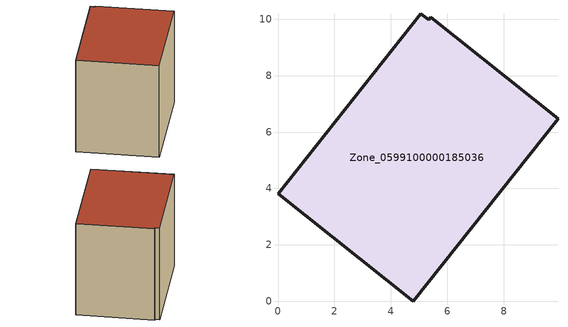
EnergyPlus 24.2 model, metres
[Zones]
Zone_0599100000185036
 floor ground (C_G): 5.41,10.06 9.92,6.47 4.79,0 0,3.82 5.05,10.2 5.33,9.97 z0.5
 wall outside (C_F): 4.79,0 9.92,6.47 5.41,10.06 5.33,9.97 5.05,10.2 0,3.82 4.79,0 z0.5:8.04
 roof outside (C_R): 9.92,6.47 5.41,10.06 5.33,9.97 5.05,10.2 0,3.82 4.79,0 z8.04
[BUILDING]
Pand.0599100000185036: North Axis=0; Terrain=City; Loads Convergence Tolerance Value=0.04; Temperature Convergence Tolerance Value=0.4; Solar Distribution=FullExterior; Maximum Number of Warmup Days=25; Minimum Number of Warmup Days=1
[Site:Location]
Rotterdam.The.Hague.AP_ZH_NLD Design_Conditions: Latitude=51.96; Longitude=4.45; Time Zone=1; Elevation=-4.5
[SITE:GROUNDTEMPERATURE:BUILDINGSURFACE]
18, 18, 18, 18, 18, 18, 18, 18, 18, 18, 18, 18
[MATERIAL] Thermal Absorptance=0.9; Solar Absorptance=0.7; Visible Absorptance=0.7
Name | Roughness | Thickness | Conductivity | Density | Specific Heat
G.TI.1965-1974 | MediumSmooth | 0.15 | 0.882353 | 540 | 1210
F.TI.1965-1974 | Rough | 0.3 | 0.697674 | 1920 | 840
R.TI.1965-1974 | MediumRough | 0.2 | 0.232558 | 1500 | 1000
[CONSTRUCTION]
C_G: G.TI.1965-1974
C_F: F.TI.1965-1974
C_R: R.TI.1965-1974
[ZONE]
Zone_0599100000185036: Type=1; Multiplier=1; Ceiling Height=Autocalculate; Volume=Autocalculate; Floor Area=autocalculate; Part of Total Floor Area=Yes
[ZONEINFILTRATION:DESIGNFLOWRATE]
Infil_Zone_0599100000185036: Zone or ZoneList or Space or SpaceList=Zone_0599100000185036; Schedule=AlwaysOn; Design Flow Rate Calculation Method=Flow/Area; Flow Rate per Floor Area=0.003; Constant Term Coefficient=1; Temperature Term Coefficient=0; Velocity Term Coefficient=0; Velocity Squared Term Coefficient=0
[HVACTEMPLATE:ZONE:IDEALLOADSAIRSYSTEM]
Zone_0599100000185036: Maximum Heating Supply Air Temperature=50; Minimum Cooling Supply Air Temperature=13; Maximum Heating Supply Air Humidity Ratio=0.0156; Minimum Cooling Supply Air Humidity Ratio=0.0077; Heating Limit=NoLimit; Cooling Limit=NoLimit; Dehumidification Control Type=ConstantSensibleHeatRatio; Cooling Sensible Heat Ratio=0.7; Dehumidification Setpoint=60; Humidification Control Type=None; Humidification Setpoint=30; Outdoor Air Method=None; Outdoor Air Flow Rate per Person=0.00944; Outdoor Air Flow Rate per Zone Floor Area=0; Outdoor Air Flow Rate per Zone=0; Demand Controlled Ventilation Type=None; Outdoor Air Economizer Type=NoEconomizer; Heat Recovery Type=None; Sensible Heat Recovery Effectiveness=0.7; Latent Heat Recovery Effectiveness=0.65
[ZONECONTROL:THERMOSTAT]
ThermostatControl_Zone_0599100000185036: Zone or ZoneList=Zone_0599100000185036; Control Type Schedule=DualSetpointControlType; Control 1=Thermostat_Zone_0599100000185036; Temperature Difference Between Cutout And Setpoint=0
[THERMOSTATSETPOINT:DUALSETPOINT]
Thermostat_Zone_0599100000185036: Heating Setpoint Temperature Schedule=HeatingSetpoint_Zone_0599100000185036; Cooling Setpoint Temperature Schedule=CoolingSetpoint_Zone_0599100000185036
[SCHEDULE:COMPACT]
HeatingSetpoint_Zone_0599100000185036: Through: 12/31, For: AllDays, Until: 24:00, 21
CoolingSetpoint_Zone_0599100000185036: Through: 12/31, For: AllDays, Until: 24:00, 24
DualSetpointControlType: Through: 12/31, For: AllDays, Until: 24:00, 4
AlwaysOn: Through: 12/31, For: AllDays, Until: 24:00, 1
